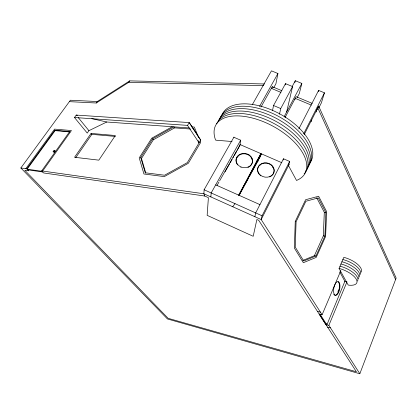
<?xml version="1.0" encoding="UTF-8"?>
<svg xmlns="http://www.w3.org/2000/svg" width="417" height="417" viewBox="0 0 417 417"><rect width="100%" height="100%" fill="white"/><g stroke="black" fill="none" stroke-linecap="round" stroke-linejoin="round"><path stroke-width="0.63" d="M302.716 260.453L314.397 255.704L323.331 235.866L324.301 212.305L316.659 197.705M324.89 236.126L325.875 212.529L318.26 197.913L305.901 201.244L296.091 221.792L295.236 247.052L303.732 260.995L315.966 255.996L324.89 236.126L323.331 235.866M233.973 137.047L204.111 189.771L203.882 193.769L204.726 196.021L208.396 197.674L207.145 215.349L253.197 236.283L256.882 219.504L258.738 220.343L356.384 371.761L168.14 318.322L24.785 170.256L28.69 170.814L26.761 168.807L20.85 167.978L70.4 100.231L97.307 101.54L129.718 80.882L264.566 83.973M210.866 196.913L211.174 192.941L240.656 140.201L233.854 137.25M240.656 140.201L240.051 144.558L281.84 162.724M271.978 88.409L272.301 86.7L281.85 90.692M261.407 154.551L261.537 153.899L238.951 195.245M252.295 104.693L271.467 70.838L277.93 73.522L275.908 83.796L273.719 87.732M272.515 110.588L273.536 105.506L285.499 83.64L292.572 86.585L286.641 111.975M254.865 216.704L255.673 212.91L283.487 158.773L289.638 161.442L288.507 165.622L296.503 180.399L296.81 180.326A50.733 26.214 28.3 0 0 270.362 124.839A50.733 26.214 28.3 0 0 215.365 139.466L215.719 140.169L232.05 141.525M285.228 84.886L285.499 83.64M279.489 114.237L280.73 108.545L292.572 86.585M289.638 161.442L262.064 215.782L261.188 219.55L322.096 314.767L340.819 270.669M285.343 117.651L285.629 116.426M294.876 82.509L295.304 80.716L301.84 83.426L299.291 93.554L297.175 97.547M294.913 99.621L295.22 98.365L311.363 105.126M283.179 159.977L283.487 158.773M318.249 91.646L318.614 90.395L324.452 92.819L321.408 102.785L319.094 107.367M311.092 121.748L311.603 120.023M316.154 111.996L316.852 109.661M317.259 109.572L317.785 107.815L395.587 279.536M318.129 107.852L318.661 106.09L396.15 278.045L359.835 373.752L167.441 318.958L20.85 167.978M339.756 271.926L344.869 281.345L326.865 324.911L325.906 324.671L326.402 323.477M359.835 373.752L328.872 325.359L346.975 281.861L344.713 281.402M339.052 268.449L340.877 268.923A16.378 6.662 23.4 0 1 356.316 279.301A16.378 6.662 23.4 0 1 349.837 285.264L348.195 285.04L339.052 268.449L343.78 257.378L345.594 257.831A16.237 6.849 23.2 0 1 361.132 272.181M303.67 133.789L324.452 92.819M289.242 164.173L261.188 219.55L203.882 193.769L41.669 170.913L69.702 131.548L54.757 130.24L26.761 168.807M304.264 134.509L318.661 106.09M298.822 128.921L318.614 90.395M284.201 116.562L301.84 83.426M285.03 117.552L296.122 96.661L312.244 103.406M238.899 195.161L260.906 153.623L238.691 195.125M292.234 86.402L295.304 80.716M239.478 194.718L244.112 186.232M244.727 185.101L248.746 177.746M249.361 176.615L251.216 173.217M251.832 172.085L258.321 160.206M258.936 159.075L260.792 155.682M260.985 107.002L272.301 86.7M259.562 106.377L277.93 73.522M217.033 185.398L218.961 182.005M219.608 180.869L240.223 144.631L237.237 150.386M225.013 171.877L229.517 163.959M230.163 162.828L232.092 159.435M233.056 157.741L233.697 156.61M234.344 155.478L236.595 151.517M189.235 127.962L106.752 122.004L88.915 130.672L87.236 133.08L74.487 117.511L76.228 115.082L189.235 122.588L200.686 140.091L187.306 162.625L164.574 175.229L145.241 172.784L140.717 157.511L152.622 138.788L173.899 126.851L174.598 127.873L190.559 129.046M74.487 117.511L187.525 125.376L189.235 122.588L200.686 140.091M145.83 173.164L141.478 158.496L153.347 139.789L174.598 127.873M69.363 101.649L96.275 103.004L128.728 82.321L129.718 80.882M91.068 133.414L74.544 157.272L98.834 160.154L115.332 135.53L91.068 133.414L91.829 134.352L115.441 136.437M75.717 157.668L91.829 134.352M96.275 103.004L97.307 101.54M53.115 151.741L53.996 151.84L54.882 150.6L55.195 150.954L54.309 152.195L53.115 151.741L54.001 150.501L54.882 150.6M42.638 171.048L71.432 130.557L54.585 129.114L25.833 168.677M232.754 206.759L234.985 203.626M70.035 131.944L55.096 130.63L27.126 169.187L42.034 171.298M172.19 126.726L151.757 138.194L139.215 157.887L143.938 173.998L164.308 176.605L188.302 163.308L200.666 142.437L200.103 141.071M128.728 82.321L263.622 85.641M191.799 126.888L194.322 127.07L198.648 137.553M27.762 169.849L42.664 171.966M324.301 212.305L325.875 212.529M204.726 196.021L43.587 172.946L41.669 170.913M317.426 311.343L320.412 312.13M314.397 255.704L315.966 255.996M330.467 327.845L327.658 327.215M76.228 115.082L77.473 115.363M91.803 118.616L106.752 122.004M319.177 314.069L322.096 314.767M319.479 314.543L320.449 314.778M326 324.645L328.872 325.359M342.842 259.577L344.656 260.031A16.268 6.813 23.2 0 1 360.236 274.376M341.898 261.782L343.717 262.246A16.294 6.776 23.3 0 1 359.339 276.575M340.955 263.997L342.774 264.461A16.32 6.735 23.3 0 1 358.438 278.785M340.006 266.218L341.825 266.687A16.352 6.698 23.4 0 1 357.531 281.001M271.368 88.373L280.933 92.381M273.536 105.506L280.73 108.545M256.935 160.649L258.123 161.165M215.683 184.867L259.932 204.622M204.111 189.771L262.064 215.782M240.802 167.191L241.078 167.337M54.001 150.501L54.314 150.855M53.996 151.84L54.309 152.195M54.757 130.24L55.096 130.63M78.276 117.599L88.915 130.672M140.717 157.511L141.478 158.496M152.622 138.788L153.347 139.789M187.525 125.376L199.05 142.843L198.096 140.508M194.332 130.167L193.071 128.238L193.551 129.406M325.906 324.671L319.214 314.126L320.188 314.361L326.865 324.911M333.793 294.282L333.866 294.438A6.995 2.971 -79 0 0 338.046 292.473A6.995 2.971 -79 0 0 339.146 283.451L338.687 282.377A6.995 2.971 -79 0 0 338.067 281.71M338.489 289.93A6.99 2.976 -79 0 1 337.942 291.592M222.12 114.519A50.217 26.834 28.3 0 1 279.645 113.815A50.217 26.834 28.3 0 1 310.41 162.208M220.765 116.823A50.321 26.709 28.3 0 1 279.89 117.135A50.321 26.709 28.3 0 1 308.085 166.133M216.673 123.781A50.629 26.339 28.3 0 1 276.419 124.865A50.629 26.339 28.3 0 1 304.129 173.821M219.41 119.132A50.426 26.589 28.3 0 1 278.05 119.314A50.426 26.589 28.3 0 1 307.319 168.041M218.602 120.331A50.525 26.464 28.3 0 1 278.785 122.979A50.525 26.464 28.3 0 1 305.312 171.408M236.919 157.569A8.277 7.105 8.7 0 1 237.695 156.557M238.039 156.213A8.277 7.105 8.7 0 1 238.805 155.588M251.06 157.485A8.277 7.105 8.7 0 1 251.607 158.314M251.826 158.747A8.277 7.105 8.7 0 1 252.462 161.801M251.602 164.449A8.288 7.11 8.7 0 1 247.922 167.425M237.68 164.934A8.288 7.11 8.7 0 1 236.184 162.057M236.064 161.442A8.288 7.11 8.7 0 1 247.422 154.426L249.277 155.426A8.288 7.11 8.7 0 1 251.904 163.897M259.499 165.606A8.324 7.172 11.7 0 1 260.255 164.97M272.572 166.878A8.324 7.172 11.7 0 1 273.13 167.717M269.617 176.954A8.335 7.172 11.7 0 0 270.774 164.804L268.892 163.792A8.335 7.172 11.7 0 0 259.202 165.674A8.335 7.172 11.7 0 0 259.306 174.442M260.86 175.849A8.335 7.172 11.7 0 1 260.031 175.187M295.257 221.38L294.36 248.042L303.341 262.705L316.227 257.393L325.604 236.475L326.641 211.669L318.645 196.251L305.619 199.717L295.257 221.38M270.852 164.465L268.965 163.454A8.34 7.178 11.7 0 0 258.67 166.096A8.34 7.178 11.7 0 0 260.927 175.515L262.825 176.542A8.34 7.178 11.7 0 0 273.145 173.899A8.34 7.178 11.7 0 0 270.852 164.465M249.335 155.077L247.479 154.082A8.293 7.11 8.7 0 0 237.164 156.677A8.293 7.11 8.7 0 0 239.254 165.982L241.125 166.998A8.293 7.11 8.7 0 0 251.472 164.402A8.293 7.11 8.7 0 0 249.335 155.077M334.371 294.553L333.902 293.49A7 2.971 -79 0 1 334.992 284.399A7 2.971 -79 0 1 339.198 282.486L339.652 283.555A7 2.971 -79 0 1 338.547 292.583A7 2.971 -79 0 1 334.371 294.553"/></g></svg>
